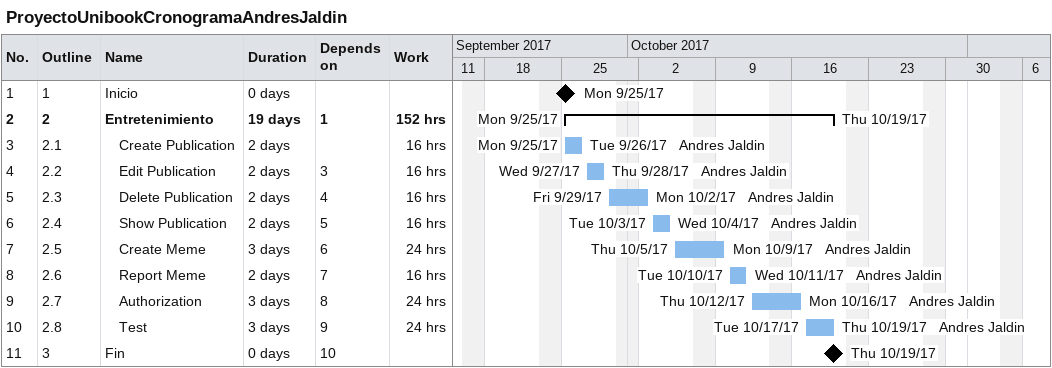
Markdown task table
ProyectoUnibookCronogramaAndresJaldin

| ID | WBS | Task | Duration | Start | Finish | Predecessors | Resources | Work (h) |
|---|---|---|---|---|---|---|---|---|
| 1 | 1 | Inicio | 0d | 2017-09-25 | 2017-09-25 |  |  |  |
| 2 | 2 | **Entretenimiento** | 19d | 2017-09-25 | 2017-10-19 | 1 |  | 152 |
| 3 | 2.1 | Create Publication | 2d | 2017-09-25 | 2017-09-26 |  | Andres Jaldin | 16 |
| 4 | 2.2 | Edit Publication | 2d | 2017-09-27 | 2017-09-28 | 3 | Andres Jaldin | 16 |
| 5 | 2.3 | Delete Publication | 2d | 2017-09-29 | 2017-10-02 | 4 | Andres Jaldin | 16 |
| 6 | 2.4 | Show Publication | 2d | 2017-10-03 | 2017-10-04 | 5 | Andres Jaldin | 16 |
| 7 | 2.5 | Create Meme | 3d | 2017-10-05 | 2017-10-09 | 6 | Andres Jaldin | 24 |
| 8 | 2.6 | Report Meme | 2d | 2017-10-10 | 2017-10-11 | 7 | Andres Jaldin | 16 |
| 9 | 2.7 | Authorization | 3d | 2017-10-12 | 2017-10-16 | 8 | Andres Jaldin | 24 |
| 10 | 2.8 | Test | 3d | 2017-10-17 | 2017-10-19 | 9 | Andres Jaldin | 24 |
| 11 | 3 | Fin | 0d | 2017-10-19 | 2017-10-19 | 10 |  |  |
